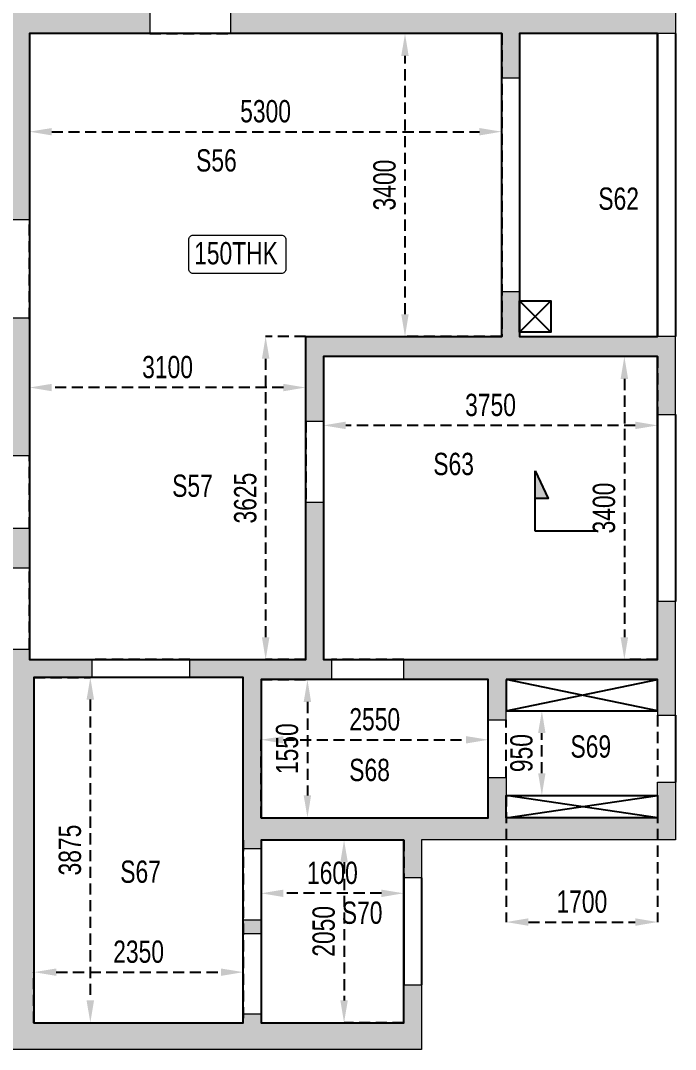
# Model space of a CAD drawing. Header units: millimetres. Extents: x 352 to 36305, y 188 to 51036.
# Drawn here: x 21154 to 28504, y 17902 to 29448 of the extents above; entities that cross this region are included whole.
import ezdxf

# ---------------------------------------------------------------- set-up
doc = ezdxf.new("R2010")
doc.units = ezdxf.units.MM
doc.linetypes.add('ACAD_ISO10W100', pattern=[18, 12, -3, 0, -3])
doc.linetypes.add('HIDDEN', pattern=[0.375, 0.25, -0.125])
for name, color, linetype in [('HATCH', 8, 'Continuous'), ('S-BEAM', 4, 'HIDDEN'), ('S-BEAM 1', 6, 'Continuous'), ('S-CUTOUT', 25, 'Continuous'), ('S-WALL HATCH', 251, 'Continuous'), ('SEC LINE', 1, 'Continuous')]:
    doc.layers.add(name, color=color, linetype=linetype)
for name, color, linetype, lineweight in [("S-BEAM NO'S", 2, 'Continuous', 20), ('S-GENERAL', 252, 'Continuous', 20), ('s-text', 20, 'Continuous', 13), ('S-WALL', 100, 'Continuous', 20)]:
    doc.layers.add(name, color=color, linetype=linetype, lineweight=lineweight)
doc.styles.add('Dim.s & Anno.(Misc.)', font='ARIALN.TTF')
doc.styles.add('SOBHA', font='swisscl.ttf')
doc.dimstyles.new('S-100-2', dxfattribs={"dimscale": 100, "dimtxt": 2.5, "dimasz": 2.5, "dimexe": 0, "dimexo": 0, "dimgap": 1, "dimtad": 1, "dimdec": 0, "dimzin": 0, "dimdsep": 46, "dimtxsty": 'SOBHA', "dimcen": 0.0895, "dimclrd": 8, "dimclre": 8, "dimclrt": 2, "dimadec": 0, "dimazin": 0, "dimtfac": 1, "dimtdec": 0, "dimtofl": 0, "dimtmove": 0, "dimatfit": 3, "dimfxl": 0.18, "dimtolj": 1, "dimtzin": 0, "dimlwd": -1, "dimlwe": -1, "dimarcsym": 1})
pattern_1 = [(45, (-191608, 0), (0.066291260736, 0.243067956033), [0.3125, -0.0625, 0, -0.0625])]

# ---------------------------------------------------------------- blocks, each defined once
blk = doc.blocks.new('W02-TP-WALLS')
at = {"layer": 'HATCH', "linetype": 'Continuous', "ltscale": 500}
h = blk.add_hatch(dxfattribs=at)
h.set_pattern_fill('ANSI36', color=256)
h.set_pattern_definition(pattern_1)
h.paths.add_polyline_path([(471815, -262290), (471615, -262290), (471615, -262390), (471815, -262390)])
h = blk.add_hatch(dxfattribs=at)
h.set_pattern_fill('ANSI36', color=256)
h.set_pattern_definition(pattern_1)
h.paths.add_polyline_path([(471615, -262290), (471815, -262290), (471815, -262390), (471615, -262390)])
at = {"layer": 'S-WALL HATCH', "ltscale": 7.5, "transparency": 33554687}
h = blk.add_hatch(color=251, dxfattribs=at)
h.dxf.hatch_style = 1
h.paths.add_polyline_path([(457715, -262390), (457615, -262390), (457615, -261440), (457415, -261440), (457415, -262390), (455915, -262390), (455915, -259990), (455915, -259790), (455715, -259790), (455715, -262390), (452215, -262390), (452215, -261640), (452015, -261640), (452015, -262390), (452015, -262690), (457715, -262690)])
h.paths.add_polyline_path([(459965, -260140), (459115, -260140), (459115, -258540), (458865, -258540), (458865, -259790), (457665, -259790), (457665, -258540), (457415, -258540), (457415, -258765), (457415, -259790), (456825, -259790), (456825, -259990), (457415, -259990), (457415, -260790), (457615, -260790), (457615, -259990), (458865, -259990), (458865, -260390), (459765, -260390), (459765, -262390), (459248, -262390), (459248, -262690), (459965, -262690), (460140, -262690), (460140, -262490), (459965, -262490), (459965, -260340)])
h.paths.add_polyline_path([(456405, -258540), (455815, -258540), (455815, -256800), (455615, -256800), (455615, -258540), (452215, -258540), (452215, -257915), (452015, -257915), (452015, -259540), (452215, -259540), (452215, -258765), (456405, -258765)])
h.paths.add_polyline_path([(461815, -255140), (461565, -255140), (461565, -255390), (461565, -255640), (461565, -257190), (459115, -257190), (459115, -256600), (458865, -256600), (458865, -257440), (459115, -257440), (461565, -257440), (461565, -258790), (461815, -258790)])
h.paths.add_polyline_path([(460765, -255390), (459115, -255390), (459115, -253340), (461565, -253340), (461565, -253640), (461815, -253640), (461815, -253140), (462531, -253140), (462531, -252890), (461365, -252890), (461165, -252890), (461165, -253090), (459065, -253090), (458865, -253090), (458865, -255790), (459115, -255790), (459115, -255640), (460765, -255640)])
h.paths.add_polyline_path([(455815, -254940), (454015, -254940), (453815, -254940), (452015, -254940), (452015, -255190), (452015, -255815), (452215, -255815), (452215, -255190), (455615, -255190), (455615, -255890), (455815, -255890), (455815, -255190)])
h.paths.add_polyline_path([(457615, -251290), (457515, -251290), (457515, -250665), (457315, -250665), (457315, -251290), (452015, -251290), (452015, -251540), (452015, -252440), (452265, -252440), (452265, -252240), (452265, -251540), (453815, -251540), (453815, -252240), (453815, -252440), (453815, -252590), (454015, -252590), (454015, -251540), (457615, -251540)])
h.paths.add_polyline_path([(461365, -247890), (461365, -247640), (461365, -247365), (461165, -247365), (461165, -247640), (457315, -247640), (457315, -247890), (457315, -248565), (457515, -248565), (457515, -247890), (461165, -247890), (461165, -251290), (458525, -251290), (458525, -251540), (458865, -251540), (459065, -251540), (461165, -251540), (461165, -251541), (461365, -251541), (461365, -251540), (461365, -251290)])
h.paths.add_polyline_path([(473615, -261965), (473415, -261965), (473415, -262390), (471815, -262390), (471615, -262390), (469265, -262390), (469265, -258515), (469915, -258515), (469915, -258315), (469215, -258315), (469215, -258200), (469015, -258200), (469015, -258315), (469015, -261240), (468115, -261240), (468115, -261440), (469015, -261440), (469015, -262490), (468415, -262490), (468215, -262490), (468215, -262690), (469015, -262690), (473615, -262690)])
h.paths.add_polyline_path([(476465, -260090), (476465, -259690), (476265, -259690), (476265, -260090), (474565, -260090), (474565, -259640), (474365, -259640), (474365, -260090), (471815, -260090), (471815, -258540), (472605, -258540), (472605, -258315), (472515, -258315), (472515, -256550), (472315, -256550), (472315, -258315), (471615, -258315), (471015, -258315), (471015, -258515), (471615, -258515), (471615, -260090), (471615, -260340), (471815, -260340), (473415, -260340), (473415, -260765), (473615, -260765), (473615, -260340), (474365, -260340), (476465, -260340)])
h.paths.add_polyline_path([(476465, -257665), (476265, -257665), (476265, -258315), (474365, -258315), (473415, -258315), (473415, -258540), (474365, -258540), (474365, -258990), (474565, -258990), (474565, -258540), (476265, -258540), (476265, -258940), (476465, -258940)], flags=17)
h.paths.add_polyline_path([(476465, -254690), (474715, -254690), (474515, -254690), (472315, -254690), (472315, -254915), (472315, -255640), (472515, -255640), (472515, -254915), (476265, -254915), (476265, -255565), (476465, -255565), (476465, -254915)])
h.paths.add_polyline_path([(469215, -254480), (469015, -254480), (469015, -255140), (467315, -255140), (467315, -253090), (467415, -253090), (467415, -252890), (467315, -252890), (465215, -252890), (464331, -252890), (464331, -253140), (465215, -253140), (465465, -253140), (467065, -253140), (467065, -254190), (466265, -254190), (466265, -254390), (467065, -254390), (467065, -256940), (466915, -256940), (466915, -257190), (469015, -257190), (469015, -257290), (469215, -257290), (469215, -257190), (469215, -256940), (469215, -256840), (469015, -256840), (469015, -256940), (467315, -256940), (467315, -255340), (469015, -255340), (469015, -256030), (469215, -256030)])
h.paths.add_polyline_path([(465465, -257190), (466205, -257190), (466205, -256940), (465465, -256940), (465465, -254390), (465465, -254190), (465465, -254065), (465215, -254065), (465215, -262690), (465465, -262690), (465465, -261440), (465465, -261240)])
h.paths.add_polyline_path([(476465, -250390), (476265, -250390), (476265, -251040), (471475, -251040), (471475, -251290), (474515, -251290), (474715, -251290), (476465, -251290)])
h.paths.add_polyline_path([(476465, -247390), (471015, -247390), (470815, -247390), (470815, -247640), (472415, -247640), (472415, -248090), (470615, -248090), (470615, -248290), (472415, -248290), (472415, -249840), (471375, -249840), (471375, -250040), (472615, -250040), (472615, -247640), (476265, -247640), (476265, -248290), (476465, -248290)])
h.paths.add_polyline_path([(476465, -243340), (476215, -243340), (476215, -244040), (473615, -244040), (473415, -244040), (471015, -244040), (470815, -244040), (470815, -244290), (471015, -244290), (476465, -244290)])
h.paths.add_polyline_path([(474715, -241665), (476215, -241665), (476215, -241840), (476465, -241840), (476465, -241365), (474665, -241365), (474465, -241365), (474465, -242265), (473415, -242265), (470715, -242265), (470715, -242490), (470815, -242490), (470815, -243080), (471015, -243080), (471015, -242490), (473415, -242490), (473615, -242490), (474715, -242490)])
h.paths.add_polyline_path([(476465, -238615), (476465, -238015), (476265, -238015), (476265, -238615), (474465, -238615), (472865, -238615), (472865, -236300), (472665, -236300), (472665, -238865), (474465, -238865), (474665, -238865), (476465, -238865)])
h.paths.add_polyline_path([(476465, -234390), (476265, -234390), (476265, -235041), (472665, -235041), (472465, -235041), (472465, -235265), (472665, -235265), (472865, -235265), (476265, -235265), (476265, -235915), (476465, -235915)])
h.paths.add_polyline_path([(476465, -231340), (472465, -231340), (470765, -231340), (470765, -231640), (472465, -231640), (472465, -232990), (471365, -232990), (471365, -232440), (470715, -232440), (470715, -232640), (471165, -232640), (471165, -234130), (471365, -234130), (471365, -233240), (472465, -233240), (472465, -234030), (472665, -234030), (472665, -231640), (476265, -231640), (476265, -232290), (476465, -232290)])
h.paths.add_polyline_path([(471365, -235040), (471165, -235040), (469615, -235040), (469615, -232640), (470065, -232640), (470065, -232440), (469615, -232440), (469615, -231640), (470015, -231640), (470015, -231340), (469615, -231340), (469365, -231340), (469365, -232290), (468865, -232290), (468865, -232490), (469365, -232490), (469365, -232640), (469365, -233990), (469365, -234190), (469365, -235040), (469365, -235390), (469615, -235390), (469615, -235265), (471365, -235265)])
h.paths.add_polyline_path([(463965, -232490), (464515, -232490), (464515, -232290), (463965, -232290), (463965, -231340), (463065, -231340), (463065, -231640), (463665, -231640), (463665, -235465), (460265, -235465), (460265, -235290), (460015, -235290), (460015, -236040), (459115, -236040), (459115, -235390), (458865, -235390), (458865, -240165), (459115, -240165), (460515, -240165), (460515, -240855), (460715, -240855), (460715, -240665), (461415, -240665), (461415, -240365), (461315, -240365), (461315, -239815), (461015, -239815), (461015, -239965), (460715, -239965), (459115, -239965), (459115, -236240), (460015, -236240), (460265, -236240), (460265, -235715), (461015, -235715), (461015, -239315), (461315, -239315), (461315, -238815), (461315, -238615), (461315, -235715), (463665, -235715), (463665, -238615), (463665, -238815), (463965, -238815), (463965, -238615)])
h.paths.add_polyline_path([(460965, -231340), (459240, -231340), (459240, -231640), (460040, -231640), (460040, -232390), (459190, -232390), (459190, -232590), (460040, -232590), (460040, -234090), (460015, -234090), (460015, -234290), (460015, -234380), (460265, -234380), (460265, -231640), (460965, -231640)])
h.paths.add_polyline_path([(458490, -231340), (457540, -231340), (455865, -231340), (455865, -231640), (457315, -231640), (457315, -234090), (457015, -234090), (457015, -234290), (459105, -234290), (459105, -234090), (457540, -234090), (457540, -232590), (458540, -232590), (458540, -232390), (457540, -232390), (457540, -231640), (458490, -231640)])
h.paths.add_polyline_path([(455915, -234090), (454565, -234090), (454565, -233090), (454365, -233090), (454365, -233190), (453590, -233190), (453590, -233390), (454365, -233390), (454365, -234040), (452215, -234040), (452215, -233390), (452990, -233390), (452990, -233190), (452215, -233190), (452215, -233015), (452015, -233015), (452015, -234040), (452015, -234290), (452015, -234915), (452215, -234915), (452215, -234290), (454565, -234290), (455615, -234290), (455815, -234290), (455915, -234290)])
h.paths.add_polyline_path([(454665, -231340), (452015, -231340), (452015, -231640), (452015, -231815), (452215, -231815), (452215, -231640), (454365, -231640), (454365, -232290), (454565, -232290), (454565, -231640), (454665, -231640)])
h.paths.add_polyline_path([(455815, -237640), (455815, -235300), (455615, -235300), (455615, -237640), (452215, -237640), (452215, -237015), (452015, -237015), (452015, -237640), (452015, -237890), (453815, -237890), (454015, -237890), (455815, -237890)])
h.paths.add_polyline_path([(456455, -241290), (454015, -241290), (454015, -240240), (453815, -240240), (453815, -240390), (453815, -240590), (453815, -241290), (452215, -241290), (452215, -240590), (452215, -240390), (452015, -240390), (452015, -242290), (452215, -242290), (452215, -241515), (456455, -241515)])
h.paths.add_polyline_path([(457765, -245040), (457665, -245040), (457465, -245040), (455965, -245040), (455965, -242640), (456555, -242640), (456555, -242440), (455765, -242440), (455765, -245040), (452215, -245040), (452215, -244390), (452015, -244390), (452015, -245040), (452015, -245290), (457765, -245290)])
h.paths.add_polyline_path([(461365, -244040), (461165, -244040), (461165, -245040), (459065, -245040), (459065, -242365), (461165, -242365), (461165, -243290), (461365, -243290), (461365, -242365), (461365, -242115), (460715, -242115), (460515, -242115), (459065, -242115), (459065, -241515), (459065, -241290), (457365, -241290), (457365, -241515), (457465, -241515), (457465, -242440), (457465, -242640), (457465, -244240), (457665, -244240), (457665, -241515), (458865, -241515), (458865, -245040), (458515, -245040), (458515, -245290), (459015, -245290), (461165, -245290), (461165, -245565), (461365, -245565)])
h = blk.add_hatch(dxfattribs=at)
h.set_pattern_fill('ZIGZAG', color=251, scale=500)
h.set_pattern_definition([(0, (452215.334, -261440.394), (62.5, 62.5), [62.5, -62.5]), (90, (452277.834, -261440.394), (-62.5, 62.5), [62.5, -62.5])])
h.paths.add_polyline_path([(471615, -261240), (471815, -261240), (471815, -261390), (471615, -261390)])
h.paths.add_polyline_path([(471815, -260340), (471615, -260340), (471615, -260440), (471815, -260440)])
h.paths.add_polyline_path([(465465, -261240), (466015, -261240), (466015, -261440), (465465, -261440)])
h.paths.add_polyline_path([(460065, -260140), (459965, -260140), (459965, -260340), (460065, -260340)])
h.paths.add_polyline_path([(457415, -258765), (457315, -258765), (457315, -258540), (457415, -258540)])
h.paths.add_polyline_path([(456015, -259790), (455915, -259790), (455915, -259990), (456015, -259990)])
h.paths.add_polyline_path([(453390, -252240), (453815, -252240), (453815, -252440), (453390, -252440)])
h.paths.add_polyline_path([(452640, -252440), (452265, -252440), (452265, -252240), (452640, -252240)])
h.paths.add_polyline_path([(453815, -254690), (454015, -254690), (454015, -254940), (453815, -254940)])
h.paths.add_polyline_path([(458865, -252750), (459065, -252750), (459065, -253090), (458865, -253090)])
h.paths.add_polyline_path([(458865, -251540), (459065, -251540), (459065, -251640), (458865, -251640)])
h.paths.add_polyline_path([(465215, -253140), (465465, -253140), (465465, -253315), (465215, -253315)])
h.paths.add_polyline_path([(465465, -254190), (465615, -254190), (465615, -254390), (465465, -254390)])
h.paths.add_polyline_path([(469015, -253090), (468625, -253090), (468625, -252890), (469015, -252890)])
h.paths.add_polyline_path([(463515, -250490), (463715, -250490), (463715, -250990), (463515, -250990)])
h.paths.add_polyline_path([(463715, -248990), (463515, -248990), (463515, -249490), (463715, -249490)])
h.paths.add_polyline_path([(463715, -248190), (463515, -248190), (463515, -248690), (463715, -248690)])
h.paths.add_polyline_path([(463715, -246690), (463515, -246690), (463515, -247190), (463715, -247190)])
h.paths.add_polyline_path([(463715, -246390), (463515, -246390), (463515, -245890), (463715, -245890)])
h.paths.add_polyline_path([(463715, -244390), (463515, -244390), (463515, -244890), (463715, -244890)])
h.paths.add_polyline_path([(463715, -244090), (463515, -244090), (463515, -242565), (463715, -242565)])
h.paths.add_polyline_path([(460515, -241965), (460715, -241965), (460715, -242115), (460515, -242115)])
h.paths.add_polyline_path([(457465, -244890), (457665, -244890), (457665, -245040), (457465, -245040)])
h.paths.add_polyline_path([(453815, -240390), (453390, -240390), (453390, -240590), (453815, -240590)])
h.paths.add_polyline_path([(452215, -240390), (452640, -240390), (452640, -240590), (452215, -240590)])
h.paths.add_polyline_path([(453815, -237890), (454015, -237890), (454015, -238140), (453815, -238140)])
h.paths.add_polyline_path([(461315, -238615), (461990, -238615), (461990, -238815), (461315, -238815)])
h.paths.add_polyline_path([(463665, -238615), (462990, -238615), (462990, -238815), (463665, -238815)])
h.paths.add_polyline_path([(463965, -238615), (464065, -238615), (464065, -238815), (463965, -238815)])
h.paths.add_polyline_path([(465315, -238615), (465215, -238615), (465215, -238815), (465315, -238815)])
h.paths.add_polyline_path([(469315, -240665), (468675, -240665), (468675, -240465), (469315, -240465)])
h.paths.add_polyline_path([(467415, -240465), (467565, -240465), (467565, -240665), (467415, -240665)])
h.paths.add_polyline_path([(471015, -244040), (470815, -244040), (470815, -243890), (471015, -243890)])
h.paths.add_polyline_path([(471015, -244290), (470815, -244290), (470815, -244390), (471015, -244390)])
h.paths.add_polyline_path([(470815, -245990), (471015, -245990), (471015, -245890), (470815, -245890)])
h.paths.add_polyline_path([(470815, -246290), (471015, -246290), (471015, -246540), (470815, -246540)])
h.paths.add_polyline_path([(473415, -243590), (473615, -243590), (473615, -244040), (473415, -244040)])
h.paths.add_polyline_path([(473415, -242940), (473615, -242940), (473615, -242490), (473415, -242490)])
h.paths.add_polyline_path([(474665, -241365), (474465, -241365), (474465, -241165), (474665, -241165)])
h.paths.add_polyline_path([(474465, -238865), (474665, -238865), (474665, -239065), (474465, -239065)])
h.paths.add_polyline_path([(472865, -235265), (472665, -235265), (472665, -235365), (472865, -235365)])
h.paths.add_polyline_path([(472665, -235041), (472465, -235041), (472465, -234915), (472665, -234915)])
h.paths.add_polyline_path([(471165, -235040), (471365, -235040), (471365, -234915), (471165, -234915)])
h.paths.add_polyline_path([(469365, -233990), (469265, -233990), (469265, -234190), (469365, -234190)])
h.paths.add_polyline_path([(468165, -233990), (468465, -233990), (468465, -234190), (468165, -234190)])
h.paths.add_polyline_path([(467265, -233990), (467165, -233990), (467165, -234190), (467265, -234190)])
h.paths.add_polyline_path([(460015, -234290), (459915, -234290), (459915, -234090), (460015, -234090)])
h.paths.add_polyline_path([(455615, -234290), (455815, -234290), (455815, -234390), (455615, -234390)])
h.paths.add_polyline_path([(457465, -242440), (457365, -242440), (457365, -242640), (457465, -242640)])
h.paths.add_polyline_path([(471015, -247390), (470815, -247390), (470815, -247290), (471015, -247290)])
h.paths.add_polyline_path([(474515, -251290), (474715, -251290), (474715, -251790), (474515, -251790)])
h.paths.add_polyline_path([(474715, -254690), (474515, -254690), (474515, -254190), (474715, -254190)])
h = blk.add_hatch(color=251, dxfattribs=at)
h.dxf.hatch_style = 1
h.paths.add_polyline_path([(466315, -246290), (469565, -246290), (469565, -250990), (467565, -250990), (467565, -251290), (469015, -251290), (469015, -252890), (469015, -253090), (469015, -253380), (469215, -253380), (469215, -252890), (469215, -251290), (470565, -251290), (470565, -251040), (469865, -251040), (469865, -250040), (470565, -250040), (470565, -249840), (469865, -249840), (469865, -248290), (469865, -248090), (469865, -246290), (470815, -246290), (471015, -246290), (471015, -245990), (470815, -245990), (467115, -245990), (467115, -242490), (469805, -242490), (469805, -242265), (469615, -242265), (469615, -240465), (469315, -240465), (469315, -240665), (469315, -242265), (467115, -242265), (466315, -242265), (465140, -242265), (465140, -242565), (466015, -242565), (466015, -244090), (463715, -244090), (463515, -244090), (463515, -244390), (463715, -244390), (466015, -244390), (466015, -246390), (463715, -246390), (463515, -246390), (463515, -246690), (463715, -246690), (466015, -246690), (466015, -248690), (463715, -248690), (463515, -248690), (463515, -248990), (463715, -248990), (466015, -248990), (466015, -250990), (463715, -250990), (463515, -250990), (463515, -251290), (466415, -251290), (466415, -250990), (466315, -250990)])
h.paths.add_polyline_path([(466315, -245990), (466315, -242565), (466865, -242565), (466865, -245990)], flags=16)
at = {"layer": 'S-WALL', "color": 3}
for points in [[(470565, -251040), (470565, -251290), (469215, -251290), (469215, -252890), (469215, -253380), (469015, -253380), (469015, -253090), (468625, -253090), (468625, -252890), (469015, -252890), (469015, -251290), (467565, -251290), (467565, -250990)], [(469015, -254480), (469215, -254480), (469215, -256030), (469015, -256030)], [(469015, -256840), (469215, -256840), (469215, -256940), (469215, -257190), (469215, -257290), (469015, -257290)], [(471015, -258315), (471615, -258315), (472315, -258315), (472315, -256550), (472515, -256550), (472515, -258315), (472605, -258315), (472605, -258540), (471815, -258540), (471815, -260090), (474365, -260090), (474365, -259640), (474565, -259640), (474565, -260090), (476265, -260090), (476265, -259690), (476465, -259690), (476465, -260090), (476465, -260340), (474365, -260340), (473615, -260340), (473615, -260765), (473415, -260765), (473415, -260340), (471815, -260340), (471815, -260440), (471615, -260440), (471615, -260340), (471615, -260090), (471615, -258515), (471015, -258515), (471015, -258315)], [(469015, -258200), (469215, -258200), (469215, -258315), (469915, -258315), (469915, -258515), (469265, -258515), (469265, -262390), (471615, -262390), (471615, -262290), (471815, -262290), (471815, -262390), (473415, -262390), (473415, -261965), (473615, -261965), (473615, -262690), (469015, -262690)]]:
    blk.add_lwpolyline(points, dxfattribs=at)
for points in [[(471475, -251040), (476265, -251040), (476265, -250390), (476465, -250390), (476465, -251290), (474715, -251290), (474715, -251790), (474515, -251790), (474515, -251290), (471475, -251290)], [(476465, -254690), (474715, -254690), (474715, -254190), (474515, -254190), (474515, -254690), (472315, -254690), (472315, -254915), (472315, -255640), (472515, -255640), (472515, -254915), (476265, -254915), (476265, -255565), (476465, -255565), (476465, -254915)], [(476265, -258940), (476465, -258940), (476465, -257665), (476265, -257665), (476265, -258315), (474365, -258315), (473415, -258315), (473415, -258540), (474365, -258540), (474365, -258990), (474565, -258990), (474565, -258540), (476265, -258540)], [(471615, -261390), (471815, -261390), (471815, -261240), (471615, -261240)]]:
    blk.add_lwpolyline(points, close=True, dxfattribs=at)
blk = doc.blocks.new('SEC')
at = {"layer": 'HATCH'}
h = blk.add_hatch(color=9, dxfattribs=at)
h.dxf.hatch_style = 1
h.paths.add_polyline_path([(543392.1, -306590.6), (543392.1, -306678.6), (543582.1, -306678.6)])
at = {"layer": 'SEC LINE', "color": 6, "linetype": 'ACAD_ISO10W100', "ltscale": 1000}
for p, q in [((543168, -306254.8), (543168, -306678.6)), ((543582.1, -306678.6), (543392.1, -306590.6)), ((543392.1, -306590.6), (543392.1, -306678.6)), ((543168, -306678.6), (543582.1, -306678.6))]:
    blk.add_line(p, q, dxfattribs=at)
blk = doc.blocks.new('*D189')
at = {"layer": 'Defpoints', "color": 0, "linetype": 'Continuous', "ltscale": 500, "transparency": 16777216}
for p in [(21254, 29302), (26554, 29302), (26554, 28201)]:
    blk.add_point(p, dxfattribs=at)
at = {"layer": 'S-BEAM', "color": 8, "ltscale": 500, "transparency": 16777216}
for p, q in [((21254, 29302), (21254, 28201)), ((26554, 29302), (26554, 28201)), ((21504, 28201), (26304, 28201))]:
    blk.add_line(p, q, dxfattribs=at)
at = {"layer": 'S-BEAM', "color": 8, "linetype": 'Continuous', "ltscale": 500, "transparency": 16777216}
for points in [[(21504, 28242), (21504, 28159), (21254, 28201)], [(26304, 28242), (26304, 28159), (26554, 28201)]]:
    blk.add_solid(points, dxfattribs=at)
at = {"layer": 'S-BEAM', "color": 2, "linetype": 'Continuous', "ltscale": 500, "transparency": 16777216, "insert": (23904, 28429), "char_height": 250, "attachment_point": 5, "style": 'SOBHA'}
blk.add_mtext('\\A1;5300', dxfattribs=at)
blk = doc.blocks.new('*D190')
at = {"layer": 'Defpoints', "color": 0, "linetype": 'Continuous', "ltscale": 500, "transparency": 16777216}
for p in [(25469, 29302), (26554, 29302), (26554, 25902)]:
    blk.add_point(p, dxfattribs=at)
at = {"layer": 'S-BEAM', "color": 8, "ltscale": 500, "transparency": 16777216}
for p, q in [((26554, 29302), (25469, 29302)), ((25469, 26152), (25469, 29052)), ((26554, 25902), (25469, 25902))]:
    blk.add_line(p, q, dxfattribs=at)
at = {"layer": 'S-BEAM', "color": 8, "linetype": 'Continuous', "ltscale": 500, "transparency": 16777216}
for points in [[(25427, 29052), (25510, 29052), (25469, 29302)], [(25427, 26152), (25510, 26152), (25469, 25902)]]:
    blk.add_solid(points, dxfattribs=at)
at = {"layer": 'S-BEAM', "color": 2, "linetype": 'Continuous', "ltscale": 500, "transparency": 16777216, "insert": (25240, 27602), "char_height": 250, "attachment_point": 5, "rotation": 90, "style": 'SOBHA'}
blk.add_mtext('\\A1;3400', dxfattribs=at)
blk = doc.blocks.new('*D191')
at = {"layer": 'Defpoints', "color": 0, "linetype": 'Continuous', "ltscale": 500, "transparency": 16777216}
for p in [(21254, 25902), (24354, 25902), (21254, 25330)]:
    blk.add_point(p, dxfattribs=at)
at = {"layer": 'S-BEAM', "color": 8, "ltscale": 500, "transparency": 16777216}
for p, q in [((21254, 25902), (21254, 25330)), ((24354, 25902), (24354, 25330)), ((24104, 25330), (21504, 25330))]:
    blk.add_line(p, q, dxfattribs=at)
at = {"layer": 'S-BEAM', "color": 8, "linetype": 'Continuous', "ltscale": 500, "transparency": 16777216}
for points in [[(21504, 25371), (21504, 25288), (21254, 25330)], [(24104, 25371), (24104, 25288), (24354, 25330)]]:
    blk.add_solid(points, dxfattribs=at)
at = {"layer": 'S-BEAM', "color": 2, "linetype": 'Continuous', "ltscale": 500, "transparency": 16777216, "insert": (22804, 25558), "char_height": 250, "attachment_point": 5, "style": 'SOBHA'}
blk.add_mtext('\\A1;3100', dxfattribs=at)
blk = doc.blocks.new('*D192')
at = {"layer": 'Defpoints', "color": 0, "linetype": 'Continuous', "ltscale": 500, "transparency": 16777216}
for p in [(24354, 25902), (23905, 22277), (24354, 22277)]:
    blk.add_point(p, dxfattribs=at)
at = {"layer": 'S-BEAM', "color": 8, "ltscale": 500, "transparency": 16777216}
for p, q in [((24354, 25902), (23905, 25902)), ((23905, 25652), (23905, 22527)), ((24354, 22277), (23905, 22277))]:
    blk.add_line(p, q, dxfattribs=at)
at = {"layer": 'S-BEAM', "color": 8, "linetype": 'Continuous', "ltscale": 500, "transparency": 16777216}
for points in [[(23863, 25652), (23947, 25652), (23905, 25902)], [(23863, 22527), (23947, 22527), (23905, 22277)]]:
    blk.add_solid(points, dxfattribs=at)
at = {"layer": 'S-BEAM', "color": 2, "linetype": 'Continuous', "ltscale": 500, "transparency": 16777216, "insert": (23677, 24089), "char_height": 250, "attachment_point": 5, "rotation": 90, "style": 'SOBHA'}
blk.add_mtext('\\A1;3625', dxfattribs=at)
blk = doc.blocks.new('*D193')
at = {"layer": 'Defpoints', "color": 0, "linetype": 'Continuous', "ltscale": 500, "transparency": 16777216}
for p in [(24554, 25677), (28304, 25677), (24554, 24905)]:
    blk.add_point(p, dxfattribs=at)
at = {"layer": 'S-BEAM', "color": 8, "ltscale": 500, "transparency": 16777216}
for p, q in [((24554, 25677), (24554, 24905)), ((28304, 25677), (28304, 24905)), ((28054, 24905), (24804, 24905))]:
    blk.add_line(p, q, dxfattribs=at)
at = {"layer": 'S-BEAM', "color": 8, "linetype": 'Continuous', "ltscale": 500, "transparency": 16777216}
for points in [[(24804, 24947), (24804, 24863), (24554, 24905)], [(28054, 24947), (28054, 24863), (28304, 24905)]]:
    blk.add_solid(points, dxfattribs=at)
at = {"layer": 'S-BEAM', "color": 2, "linetype": 'Continuous', "ltscale": 500, "transparency": 16777216, "insert": (26429, 25133), "char_height": 250, "attachment_point": 5, "style": 'SOBHA'}
blk.add_mtext('\\A1;3750', dxfattribs=at)
blk = doc.blocks.new('*D194')
at = {"layer": 'Defpoints', "color": 0, "linetype": 'Continuous', "ltscale": 500, "transparency": 16777216}
for p in [(28304, 25677), (27931, 22277), (28304, 22277)]:
    blk.add_point(p, dxfattribs=at)
at = {"layer": 'S-BEAM', "color": 8, "ltscale": 500, "transparency": 16777216}
for p, q in [((28304, 25677), (27931, 25677)), ((27931, 25427), (27931, 22527)), ((28304, 22277), (27931, 22277))]:
    blk.add_line(p, q, dxfattribs=at)
at = {"layer": 'S-BEAM', "color": 8, "linetype": 'Continuous', "ltscale": 500, "transparency": 16777216}
for points in [[(27889, 25427), (27973, 25427), (27931, 25677)], [(27889, 22527), (27973, 22527), (27931, 22277)]]:
    blk.add_solid(points, dxfattribs=at)
at = {"layer": 'S-BEAM', "color": 2, "linetype": 'Continuous', "ltscale": 500, "transparency": 16777216, "insert": (27703, 23977), "char_height": 250, "attachment_point": 5, "rotation": 90, "style": 'SOBHA'}
blk.add_mtext('\\A1;3400', dxfattribs=at)
blk = doc.blocks.new('*D195')
at = {"layer": 'Defpoints', "color": 0, "linetype": 'Continuous', "ltscale": 500, "transparency": 16777216}
for p in [(23654, 18769), (21304, 18202), (23654, 18202)]:
    blk.add_point(p, dxfattribs=at)
at = {"layer": 'S-BEAM', "color": 8, "ltscale": 500, "transparency": 16777216}
for p, q in [((21304, 18202), (21304, 18769)), ((21554, 18769), (23404, 18769)), ((23654, 18202), (23654, 18769))]:
    blk.add_line(p, q, dxfattribs=at)
at = {"layer": 'S-BEAM', "color": 8, "linetype": 'Continuous', "ltscale": 500, "transparency": 16777216}
for points in [[(21554, 18810), (21554, 18727), (21304, 18769)], [(23404, 18810), (23404, 18727), (23654, 18769)]]:
    blk.add_solid(points, dxfattribs=at)
at = {"layer": 'S-BEAM', "color": 2, "linetype": 'Continuous', "ltscale": 500, "transparency": 16777216, "insert": (22479, 18997), "char_height": 250, "attachment_point": 5, "style": 'SOBHA'}
blk.add_mtext('\\A1;2350', dxfattribs=at)
blk = doc.blocks.new('*D196')
at = {"layer": 'Defpoints', "color": 0, "linetype": 'Continuous', "ltscale": 500, "transparency": 16777216}
for p in [(21304, 22077), (21304, 18202), (21937, 18202)]:
    blk.add_point(p, dxfattribs=at)
at = {"layer": 'S-BEAM', "color": 8, "ltscale": 500, "transparency": 16777216}
for p, q in [((21304, 22077), (21937, 22077)), ((21937, 21827), (21937, 18452)), ((21304, 18202), (21937, 18202))]:
    blk.add_line(p, q, dxfattribs=at)
at = {"layer": 'S-BEAM', "color": 8, "linetype": 'Continuous', "ltscale": 500, "transparency": 16777216}
for points in [[(21895, 21827), (21979, 21827), (21937, 22077)], [(21895, 18452), (21979, 18452), (21937, 18202)]]:
    blk.add_solid(points, dxfattribs=at)
at = {"layer": 'S-BEAM', "color": 2, "linetype": 'Continuous', "ltscale": 500, "transparency": 16777216, "insert": (21709, 20139), "char_height": 250, "attachment_point": 5, "rotation": 90, "style": 'SOBHA'}
blk.add_mtext('\\A1;3875', dxfattribs=at)
blk = doc.blocks.new('*D197')
at = {"layer": 'Defpoints', "color": 0, "linetype": 'Continuous', "ltscale": 500, "transparency": 16777216}
for p in [(25454, 20252), (24785, 18202), (25454, 18202)]:
    blk.add_point(p, dxfattribs=at)
at = {"layer": 'S-BEAM', "color": 8, "ltscale": 500, "transparency": 16777216}
for p, q in [((25454, 20252), (24785, 20252)), ((24785, 20002), (24785, 18452)), ((25454, 18202), (24785, 18202))]:
    blk.add_line(p, q, dxfattribs=at)
at = {"layer": 'S-BEAM', "color": 8, "linetype": 'Continuous', "ltscale": 500, "transparency": 16777216}
for points in [[(24743, 20002), (24827, 20002), (24785, 20252)], [(24743, 18452), (24827, 18452), (24785, 18202)]]:
    blk.add_solid(points, dxfattribs=at)
at = {"layer": 'S-BEAM', "color": 2, "linetype": 'Continuous', "ltscale": 500, "transparency": 16777216, "insert": (24557, 19227), "char_height": 250, "attachment_point": 5, "rotation": 90, "style": 'SOBHA'}
blk.add_mtext('\\A1;2050', dxfattribs=at)
blk = doc.blocks.new('*D198')
at = {"layer": 'Defpoints', "color": 0, "linetype": 'Continuous', "ltscale": 500, "transparency": 16777216}
for p in [(23854, 20252), (25454, 20252), (23854, 19654)]:
    blk.add_point(p, dxfattribs=at)
at = {"layer": 'S-BEAM', "color": 8, "ltscale": 500, "transparency": 16777216}
for p, q in [((23854, 20252), (23854, 19654)), ((25454, 20252), (25454, 19654)), ((25204, 19654), (24104, 19654))]:
    blk.add_line(p, q, dxfattribs=at)
at = {"layer": 'S-BEAM', "color": 8, "linetype": 'Continuous', "ltscale": 500, "transparency": 16777216}
for points in [[(24104, 19695), (24104, 19612), (23854, 19654)], [(25204, 19695), (25204, 19612), (25454, 19654)]]:
    blk.add_solid(points, dxfattribs=at)
at = {"layer": 'S-BEAM', "color": 2, "linetype": 'Continuous', "ltscale": 500, "transparency": 16777216, "insert": (24654, 19882), "char_height": 250, "attachment_point": 5, "style": 'SOBHA'}
blk.add_mtext('\\A1;1600', dxfattribs=at)
blk = doc.blocks.new('*D199')
at = {"layer": 'Defpoints', "color": 0, "linetype": 'Continuous', "ltscale": 500, "transparency": 16777216}
for p in [(26404, 21377), (23854, 20502), (26404, 20502)]:
    blk.add_point(p, dxfattribs=at)
at = {"layer": 'S-BEAM', "color": 8, "ltscale": 500, "transparency": 16777216}
for p, q in [((23854, 20502), (23854, 21377)), ((24104, 21377), (26154, 21377)), ((26404, 20502), (26404, 21377))]:
    blk.add_line(p, q, dxfattribs=at)
at = {"layer": 'S-BEAM', "color": 8, "linetype": 'Continuous', "ltscale": 500, "transparency": 16777216}
for points in [[(24104, 21418), (24104, 21335), (23854, 21377)], [(26154, 21418), (26154, 21335), (26404, 21377)]]:
    blk.add_solid(points, dxfattribs=at)
at = {"layer": 'S-BEAM', "color": 2, "linetype": 'Continuous', "ltscale": 500, "transparency": 16777216, "insert": (25129, 21605), "char_height": 250, "attachment_point": 5, "style": 'SOBHA'}
blk.add_mtext('\\A1;2550', dxfattribs=at)
blk = doc.blocks.new('*D200')
at = {"layer": 'Defpoints', "color": 0, "linetype": 'Continuous', "ltscale": 500, "transparency": 16777216}
for p in [(23854, 22052), (23854, 20502), (24374, 20502)]:
    blk.add_point(p, dxfattribs=at)
at = {"layer": 'S-BEAM', "color": 8, "ltscale": 500, "transparency": 16777216}
for p, q in [((23854, 22052), (24374, 22052)), ((24374, 21802), (24374, 20752)), ((23854, 20502), (24374, 20502))]:
    blk.add_line(p, q, dxfattribs=at)
at = {"layer": 'S-BEAM', "color": 8, "linetype": 'Continuous', "ltscale": 500, "transparency": 16777216}
for points in [[(24332, 21802), (24415, 21802), (24374, 22052)], [(24332, 20752), (24415, 20752), (24374, 20502)]]:
    blk.add_solid(points, dxfattribs=at)
at = {"layer": 'S-BEAM', "color": 2, "linetype": 'Continuous', "ltscale": 500, "transparency": 16777216, "insert": (24146, 21277), "char_height": 250, "attachment_point": 5, "rotation": 90, "style": 'SOBHA'}
blk.add_mtext('\\A1;1550', dxfattribs=at)
blk = doc.blocks.new('*D201')
at = {"layer": 'Defpoints', "color": 0, "linetype": 'Continuous', "ltscale": 500, "transparency": 16777216}
for p in [(26604, 20752, 0), (28304, 20752, 0), (28304, 19331)]:
    blk.add_point(p, dxfattribs=at)
at = {"layer": 'S-BEAM', "color": 8, "ltscale": 500, "transparency": 16777216}
for p, q in [((26604, 20752), (26604, 19331)), ((28304, 20752), (28304, 19331)), ((26854, 19331), (28054, 19331))]:
    blk.add_line(p, q, dxfattribs=at)
at = {"layer": 'S-BEAM', "color": 8, "linetype": 'Continuous', "ltscale": 500, "transparency": 16777216}
for points in [[(26854, 19373), (26854, 19289), (26604, 19331)], [(28054, 19373), (28054, 19289), (28304, 19331)]]:
    blk.add_solid(points, dxfattribs=at)
at = {"layer": 'S-BEAM', "color": 2, "linetype": 'Continuous', "ltscale": 500, "transparency": 16777216, "insert": (27454, 19559), "char_height": 250, "attachment_point": 5, "style": 'SOBHA'}
blk.add_mtext('\\A1;1700', dxfattribs=at)
blk = doc.blocks.new('*D136')
at = {"layer": 'Defpoints', "color": 0, "linetype": 'Continuous', "ltscale": 500, "transparency": 16777216}
for p in [(26604, 21702, 0), (27005, 21702), (26604, 20752)]:
    blk.add_point(p, dxfattribs=at)
at = {"layer": 'S-BEAM', "color": 8, "ltscale": 500, "transparency": 16777216}
for p, q in [((26604, 21702), (27005, 21702)), ((27005, 21002), (27005, 21452)), ((26604, 20752), (27005, 20752))]:
    blk.add_line(p, q, dxfattribs=at)
at = {"layer": 'S-BEAM', "color": 8, "linetype": 'Continuous', "ltscale": 500, "transparency": 16777216}
for points in [[(26963, 21452), (27046, 21452), (27005, 21702)], [(26963, 21002), (27046, 21002), (27005, 20752)]]:
    blk.add_solid(points, dxfattribs=at)
at = {"layer": 'S-BEAM', "color": 2, "linetype": 'Continuous', "ltscale": 500, "transparency": 16777216, "insert": (26777, 21227), "char_height": 250, "attachment_point": 5, "rotation": 90, "style": 'SOBHA'}
blk.add_mtext('\\A1;950', dxfattribs=at)

msp = doc.modelspace()

# ---------------------------------------------------------------- linework, layer by layer
at = {"layer": 'S-BEAM', "ltscale": 500}
for p, q in [((22604.2, 29301.8), (23514.2, 29301.8)), ((26554.2, 29301.8), (26554.2, 25901.8)), ((21254.2, 26098.5), (21254.2, 27211.8)), ((24354.2, 24951.8), (24354.2, 24041.8)), ((24554.2, 24951.8), (24554.2, 24041.8)), ((21254.2, 23751.8), (21254.2, 24561.8)), ((21254.2, 22391.8), (21254.2, 23301.8)), ((23054.2, 22276.8), (21954.2, 22276.8)), ((25454.2, 22276.8), (24644.2, 22276.8)), ((23054.2, 22076.8), (21954.2, 22076.8)), ((26604.2, 20952.5), (26604.2, 21601.8)), ((28304.2, 21651.8), (28304.2, 20901.8)), ((23654.2, 20251.8), (23654.2, 18201.8))]:
    msp.add_line(p, q, dxfattribs=at)
at = {"layer": 'S-BEAM', "color": 41, "linetype": 'Continuous', "ltscale": 500, "true_color": 0xf4ee51}
for points in [[(24354.2, 24041.8), (24354.2, 24951.8), (24354.2, 25676.8), (24354.2, 25901.8), (26554.2, 25901.8), (26554.2, 26401.8), (26554.2, 29301.8), (23514.2, 29301.8), (22604.2, 29301.8), (21254.2, 29301.8), (21254.2, 27701.8), (21254.2, 27211.8), (21254.2, 26098.5), (21254.2, 24561.8), (21254.2, 23751.8), (21254.2, 23651.8), (21254.2, 23401.8), (21254.2, 23301.8), (21254.2, 22391.8), (21254.2, 22276.8), (21954.2, 22276.8), (23054.2, 22276.8), (23654.2, 22276.8), (24354.2, 22276.8)], [(28304.2, 29301.8), (26754.2, 29301.8), (26754.2, 28801.8), (26754.2, 26301.8), (27104.2, 26301.8), (27104.2, 25951.8), (26754.2, 25951.8), (26754.2, 25901.8), (28304.2, 25901.8)], [(28304.2, 25026.8), (28304.2, 25676.8), (24554.2, 25676.8), (24554.2, 24951.8), (24554.2, 24041.8), (24554.2, 22276.8), (24644.2, 22276.8), (25454.2, 22276.8), (26404.2, 22276.8), (28304.2, 22276.8), (28304.2, 22926.8)], [(26931.3, 24394.4), (27075.5, 24083.3), (26931.3, 24083.3)], [(23654.2, 20251.8), (23654.2, 20501.8), (23654.2, 22076.8), (23054.2, 22076.8), (21954.2, 22076.8), (21304.2, 22076.8), (21304.2, 18201.8), (23654.2, 18201.8), (23654.2, 18301.8)], [(26404.2, 21601.8), (26404.2, 22051.8), (25454.2, 22051.8), (24644.2, 22051.8), (23854.2, 22051.8), (23854.2, 20501.8), (26404.2, 20501.8), (26404.2, 20952.5)], [(25454.2, 19826.8), (25454.2, 20251.8), (23854.2, 20251.8), (23854.2, 20151.8), (23854.2, 18201.8), (25454.2, 18201.8), (25454.2, 18626.8)]]:
    msp.add_lwpolyline(points, close=True, dxfattribs=at)
at = {"layer": 'S-BEAM 1', "color": 1, "ltscale": 500}
for p, q in [((26754.2, 29301.8), (26754.2, 25901.8)), ((28304.2, 29301.8), (28304.2, 25901.8)), ((28504.2, 29301.8), (28504.2, 25901.8)), ((28304.2, 25026.8), (28304.2, 22926.8)), ((28504.2, 25026.8), (28504.2, 22926.8)), ((25454.2, 22051.8), (24644.2, 22051.8)), ((26404.2, 20952.5), (26404.2, 21601.8)), ((28504.2, 21651.8), (28504.2, 20901.8)), ((23854.2, 20251.8), (23854.2, 18201.8)), ((25454.2, 19826.8), (25454.2, 18626.8)), ((25654.2, 19826.8), (25654.2, 18626.8))]:
    msp.add_line(p, q, dxfattribs=at)
at = {"layer": 'S-CUTOUT', "color": 35}
for p, q in [((27104.2, 26301.8, 0), (26754.2, 25951.8, 0)), ((26754.2, 26301.8, 0), (27104.2, 25951.8, 0)), ((27104.2, 26301.8), (26754.2, 25951.8)), ((26754.2, 26301.8), (27104.2, 25951.8))]:
    msp.add_line(p, q, dxfattribs=at)
at = {"layer": 'S-CUTOUT', "color": 1, "elevation": 0}
for points in [[(26754.2, 26301.8), (27104.2, 26301.8), (27104.2, 25951.8), (26754.2, 25951.8)], [(26604.2, 22051.8), (26604.2, 21701.8), (28304.2, 21701.8), (28304.2, 22051.8)], [(26604.2, 20501.8), (26604.2, 20751.8), (28304.2, 20751.8), (28304.2, 20501.8)]]:
    msp.add_lwpolyline(points, close=True, dxfattribs=at)
at = {"layer": 'S-CUTOUT', "color": 1}
msp.add_lwpolyline([(26754.2, 26301.8), (27104.2, 26301.8), (27104.2, 25951.8), (26754.2, 25951.8)], close=True, dxfattribs=at)
at = {"layer": 'S-CUTOUT', "color": 35, "elevation": 0}
for points in [[(26604.2, 21701.8), (28304.2, 22051.8)], [(28304.2, 21701.8), (26604.2, 22051.8)], [(26604.2, 20501.8), (28304.2, 20751.8)], [(28304.2, 20501.8), (26604.2, 20751.8)]]:
    msp.add_lwpolyline(points, dxfattribs=at)
at = {"layer": 'S-GENERAL', "color": 160}
msp.add_lwpolyline([(23091.5, 27039.1), (24082.1, 27039.1, -0.4142136), (24132.1, 26989.1), (24132.1, 26660.3, -0.4142136), (24082.1, 26610.3), (23091.5, 26610.3, -0.4142136), (23041.5, 26660.3), (23041.5, 26989.1, -0.4142136)], format="xyb", close=True, dxfattribs=at)

# ---------------------------------------------------------------- block references
at = {"layer": 'S-BEAM'}
msp.add_blockref('W02-TP-WALLS', (-447961.2, 280592.2), dxfattribs=at)
at = {"layer": 'SEC LINE', "xscale": -1.637159511553037, "yscale": 1.637159511553037, "zscale": 1.637159511553037, "rotation": 269.9999999999828}
msp.add_blockref('SEC', (529013.1, -865536.2, 0), dxfattribs=at)

# ---------------------------------------------------------------- texts
at = {"layer": "S-BEAM NO'S", "color": 3, "linetype": 'Continuous', "style": 'SOBHA'}
for s, p in [('S56', (23124.4, 27753.9, 0)), ('S62', (27638.9, 27324.4, 0)), ('S63', (25786.9, 24347.4, 0)), ('S57', (22855.9, 24102.9, 0)), ('S69', (27326.4, 21176.4, 0)), ('S68', (24843.4, 20913.4, 0)), ('S67', (22273.4, 19771.4, 0)), ('S70', (24759.9, 19310.9, 0))]:
    msp.add_text(s, height=250, dxfattribs=at).set_placement(p)
at = {"layer": 's-text', "color": 2, "insert": (23101.9, 26962.1, -416), "char_height": 250, "width": 3976.363, "attachment_point": 1, "style": 'Dim.s & Anno.(Misc.)'}
msp.add_mtext('{\\fSwis721 LtCn BT|b0|i0|c0|p34;150THK }', dxfattribs=at)

# ---------------------------------------------------------------- dimensions: what is measured, and where the dimension line sits
at = {"layer": 'S-BEAM', "color": 41, "linetype": 'Continuous', "ltscale": 500, "true_color": 0xf4ee51}
for base, p1, p2, picture, middle in [((26554.2, 28200.5), (21254.2, 29301.8), (26554.2, 29301.8), '*D189', (23904.2, 28428.7)), ((21254.2, 25329.5), (24354.2, 25901.8), (21254.2, 25901.8), '*D191', (22804.2, 25557.7)), ((24554.2, 24905), (28304.2, 25676.8), (24554.2, 25676.8), '*D193', (26429.2, 25133.2)), ((26404.2, 21376.5), (23854.2, 20501.8), (26404.2, 20501.8), '*D199', (25129.2, 21604.6)), ((28304.2, 19331), (26604.2, 20751.8, 0), (28304.2, 20751.8, 0), '*D201', (27454.2, 19559.1)), ((23854.2, 19653.5), (25454.2, 20251.8), (23854.2, 20251.8), '*D198', (24654.2, 19881.6)), ((23654.2, 18768.5), (21304.2, 18201.8), (23654.2, 18201.8), '*D195', (22479.2, 18996.7))]:
    dim = msp.add_linear_dim(base=base, p1=p1, p2=p2, dimstyle='S-100-2', dxfattribs=at)
    dim.commit()
    dim.dimension.update_dxf_attribs({"geometry": picture, "text_midpoint": middle})
for base, p1, p2, picture, middle in [((25468.5, 29301.8), (26554.2, 25901.8), (26554.2, 29301.8), '*D190', (25240.4, 27601.8)), ((23905, 22276.8), (24354.2, 25901.8), (24354.2, 22276.8), '*D192', (23676.9, 24089.3)), ((27931, 22276.8), (28304.2, 25676.8), (28304.2, 22276.8), '*D194', (27702.9, 23976.8)), ((21937, 18201.8), (21304.2, 22076.8), (21304.2, 18201.8), '*D196', (21708.9, 20139.3)), ((24373.5, 20501.8), (23854.2, 22051.8), (23854.2, 20501.8), '*D200', (24145.5, 21276.8)), ((27004.5, 21701.8), (26604.2, 20751.8), (26604.2, 21701.8, 0), '*D136', (26776.5, 21226.8)), ((24785, 18201.8), (25454.2, 20251.8), (25454.2, 18201.8), '*D197', (24557, 19226.8))]:
    dim = msp.add_linear_dim(base=base, p1=p1, p2=p2, angle=90, dimstyle='S-100-2', dxfattribs=at)
    dim.commit()
    dim.dimension.update_dxf_attribs({"geometry": picture, "text_midpoint": middle})

doc.saveas('drawing.dxf')
